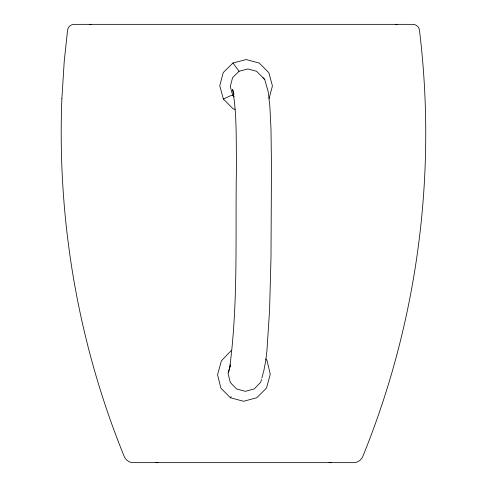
<?xml version="1.0" encoding="UTF-8"?>
<svg xmlns="http://www.w3.org/2000/svg" width="487" height="487" viewBox="0 0 487 487"><rect width="100%" height="100%" fill="white"/><g stroke="black" fill="none" stroke-linecap="round" stroke-linejoin="round"><path stroke-width="0.73" d="M229.7 367.551C238.557 300.765 235.105 233.023 236.475 165.866C236.006 140.408 237.059 114.603 232.64 89.438L233.943 94.466M263.485 372.494L265.847 360.234L266.931 350.683L269.567 310.371L270.991 257.708L271.466 165.866L270.985 128.775L269.847 106.166L268.234 91.915L264.727 79.466L256.57 71.279L247.846 68.953L239.062 71.266L232.603 77.64L230.266 86.43L232.676 95.282L234.174 96.791M269.116 98.599L272.416 85.919L268.861 72.703L259.261 63.06L246.172 59.566L232.95 62.987L223.259 72.551L219.753 85.736L223.369 99.013L233.109 108.796L235.191 109.38M228.494 372.494L230.54 364.599M261.452 379.44L260.679 382.258L254.177 388.93L245.424 391.317L236.633 389.028L230.272 382.484L228.074 373.346L230.034 366.218M261.842 378.028L263.187 373.085M231.301 350.53L221.39 360.849L217.561 374.747L220.861 388.133L230.388 397.757L231.264 396.595M223.369 99.013L230.065 95.927L232.676 95.282M395.414 24.618L397.331 24.35M155.84 462.65L158.025 462.431M89.669 24.35L91.586 24.618M328.975 462.431L331.16 462.65M230.388 397.757L243.597 401.282L256.74 397.757L266.505 388.048L270.267 374.29L267.028 360.465L265.616 358.931M262.968 77.707L264.727 79.466M239.062 71.266L232.95 62.987M61.886 98.599C57.034 220.495 78.163 343.402 124.191 456.422C125.585 460.105 129.365 462.687 133.304 462.65L353.696 462.65C357.635 462.687 361.415 460.105 362.809 456.422C417.444 322.224 437.113 174.042 419.447 30.231C419.161 26.98 416.166 24.295 412.903 24.35L74.097 24.35C70.834 24.295 67.839 26.98 67.553 30.231L64.229 61.405L61.886 98.599"/></g></svg>
